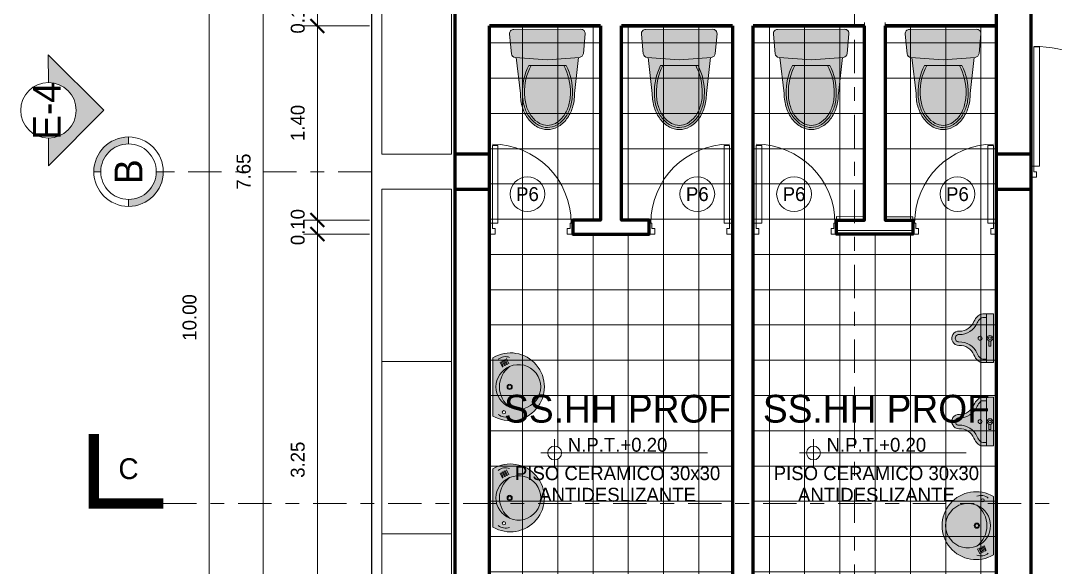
# Model space of a CAD drawing. Header units: millimetres. Extents: x 84 to 2740, y 103 to 1679.
# Drawn here: x 84.28 to 91.73, y 132.21 to 136.15 of the extents above; entities that cross this region are included whole.
import ezdxf
from ezdxf.enums import TextEntityAlignment as Align

# ---------------------------------------------------------------- set-up
doc = ezdxf.new("R2010")
doc.units = ezdxf.units.MM
doc.linetypes.add('ACAD_ISO04W100', pattern=[30, 24, -3, 0, -3])
for name, color, linetype, lineweight in [('A- APARATOS SANITARIOS', 180, 'Continuous', 5), ('A-ANOTACIONES', 212, 'Continuous', 5), ('A-APARTO.SANITARIOS', 170, 'Continuous', 5), ('A-BURBUJA DE VANOS', 32, 'Continuous', 5), ('A-CERAMICA', 142, 'Continuous', 5), ('A-COTAS EXTERIORES', 30, 'Continuous', 5), ('A-EJES', 144, 'ACAD_ISO04W100', 5), ('A-LINEA DE CORTE', 102, 'ACAD_ISO04W100', 5), ('A-MUROS ALTOS', 164, 'Continuous', 60), ('A-PUERTAS', 36, 'Continuous', 5), ('A-TEXTO', 24, 'Continuous', 5), ('A-VEREDA', 86, 'Continuous', 5), ('E-SOBREC.REFORZADO', 174, 'Continuous', 15)]:
    doc.layers.add(name, color=color, linetype=linetype, lineweight=lineweight)
doc.styles.add('ROYER', font='')
doc.styles.get('ROYER').set_extended_font_data('Bahnschrift Light')
doc.dimstyles.new('ROYER_50_PLANTA', dxfattribs={"dimtxt": 0.1, "dimasz": 0.1, "dimexe": 0.1, "dimexo": 0, "dimgap": 0.09, "dimtad": 1, "dimzin": 0, "dimdsep": 46, "dimtxsty": 'ROYER', "dimblk": 'ARCHTICK', "dimcen": 0.09, "dimdle": 0.1, "dimclrd": 256, "dimclre": 256, "dimadec": 0, "dimazin": 0, "dimtfac": 1, "dimtix": 1, "dimtofl": 0, "dimtmove": 0, "dimatfit": 3, "dimfxl": 0.375, "dimfxlon": 1, "dimtolj": 1, "dimtzin": 0, "dimlwd": -1, "dimlwe": -1, "dimarcsym": 0})

# ---------------------------------------------------------------- blocks, each defined once
blk = doc.blocks.new('INODORO')
at = {"true_color": 0xffffff}
h = blk.add_hatch(color=7, dxfattribs=at)
h.dxf.hatch_style = 1
h.paths.add_polyline_path([(0.0005126315732982556, 0.2421484727843177, 0.4410235150301787), (-0.0321401180580564, 0.2720944622384748), (-0.1742243992711947, 0.2594809312818745, 0.3657134648695554), (-0.201476025769922, 0.2319909962503209), (-0.2199995070096037, 0.000465741914979452), (-0.2024564715650485, -0.2311358657212245, 0.3657134648696868), (-0.1753214819376179, -0.2587409379505312), (-0.0332918800800467, -0.2719559418184737, 0.4410235150300127), (-0.0005126315735024395, -0.2421484727843266)])
h.paths.add_polyline_path([(-0.2020010954221394, 0.2254281432314739), (-0.4620640230582331, 0.1959786327206245, 0.07568148098898532), (-0.5642382653978086, 0.180645391428682, 0.08594715031521721), (-0.6454228085947536, 0.1392525000810715, 0.1060218382156516), (-0.7030613386993639, 0.07307779080906111, 0.1264657149699052), (-0.7216143267661863, 0.001527667234341799, 0.1264657149689815), (-0.7033644487883667, -0.0701003685022389, 0.1060218382167371), (-0.6460066195666778, -0.1365185266141527, 0.08594715031468961), (-0.5649980618937778, -0.1782547829372835, 0.07568148098912514), (-0.4628896564529293, -0.1940204933419522), (-0.2029537493391621, -0.22457084837913), (-0.2199995070096037, 0.0004657419149794451)])
h.paths.add_polyline_path([(-0.2602850045874591, -0.1343505688380972, -0.1248386920445755), (-0.462857901324076, -0.1790205269548117, -0.07568148098759447), (-0.5605041538896949, -0.1639437804967962, -0.08594715031501339), (-0.6369621418398903, -0.1245520140624819, -0.1060218382166721), (-0.6902084457094078, -0.06289484402545528, -0.1264657149691096), (-0.7066143603792199, 0.001495912103791901, -0.1264657149698507), (-0.6899359617913372, 0.06581662829733327, -0.1060218382162556), (-0.6364290782462494, 0.1272478004005909, -0.08594715031332348), (-0.5598049905740087, 0.1663154900214976, -0.07568148098890244), (-0.4620957781903741, 0.1809786663335194, -0.124838692044611), (-0.2597138301625961, 0.1354514133643518)], flags=16)
h.paths.add_polyline_path([(-0.2597495718877472, 0.1185683249882692, 0.1297272361905603), (-0.4619088288560079, 0.1659781605977703, 0.0758570292390828), (-0.555371715747592, 0.1519855886153433, 0.08594715031372296), (-0.6274353478976467, 0.1152431007203046, 0.1060218382180196), (-0.6768105848835279, 0.05855546578517364, 0.126465714968937), (-0.6916143939921966, 0.0014641569732134, 0.1264657149685358), (-0.6770524426305662, -0.05568931954838198, 0.1060218382178985), (-0.6279176641127272, -0.1125855015111312, 0.08594715031446247), (-0.5560102458858047, -0.1496327780562961, 0.0758570292378934), (-0.4626074414062391, -0.1640209472203044, 0.1297272361911111), (-0.2602492628623079, -0.1174674804620098)], flags=16)
h.paths.add_polyline_path([(-0.4620957781903746, 0.1809786663335194, 0.07568148098890151), (-0.559804990574008, 0.1663154900214978, 0.08594715031332414), (-0.6364290782462494, 0.1272478004005909, 0.1060218382162569), (-0.6899359617913376, 0.06581662829733254, 0.126465714969849), (-0.7066143603792199, 0.001495912103791901, 0.12646571496911), (-0.6902084457094076, -0.06289484402545549, 0.1060218382166687), (-0.6369621418398922, -0.1245520140624804, 0.08594715031501671), (-0.560504153889694, -0.1639437804967964, 0.0756814809875995), (-0.4628579013240685, -0.1790205269548118, 0.1248386920445709), (-0.2602850045874591, -0.1343505688380972), (-0.2602492628623079, -0.1174674804620098, -0.1297272361911097), (-0.4626074414062369, -0.1640209472203044, -0.07585702923789509), (-0.5560102458858047, -0.1496327780562961, -0.08594715031446262), (-0.6279176641127273, -0.1125855015111312, -0.1060218382178996), (-0.6770524426305666, -0.05568931954838124, -0.126465714968534), (-0.6916143939921966, 0.0014641569732134, -0.1264657149689369), (-0.6768105848835279, 0.05855546578517357, -0.1060218382180202), (-0.6274353478976464, 0.1152431007203049, -0.08594715031372223), (-0.5553717157475924, 0.1519855886153433, -0.0758570292390841), (-0.4619088288560066, 0.1659781605977704, -0.1297272361905594), (-0.2597495718877473, 0.1185683249882694), (-0.2597138301625961, 0.1354514133643518, 0.1248386920446114)], flags=16)
for p, q in [((-0.2020010954220623, 0.2254281432314826), (-0.4620640230582325, 0.1959786327206245)), ((-0.2199995070096037, 0.0004657419149794), (-0.2014760257697929, 0.2319909962503175)), ((-0.032140118057967, 0.2720944622384422), (-0.1742243992710684, 0.2594809312818143)), ((0.0005126315733861, 0.2421484727842937), (-0.0005126315733861, -0.2421484727843222)), ((-0.2597138301625961, 0.1354514133643647), (-0.260285004587459, -0.1343505688380446)), ((-0.2199995070096037, 0.0004657419149794), (-0.2024564715649006, -0.2311358657211997)), ((-0.2029537493391587, -0.2245708483791304), (-0.4628896564529299, -0.1940204933419522)), ((-0.0332918800799718, -0.271955941818419), (-0.1753214819375302, -0.2587409379504777))]:
    blk.add_line(p, q)
for points in [[(-0.4628896564529299, -0.1940204933419522, -0.0756814809894278), (-0.5649980618941726, -0.1782547829371595, -0.08594715031423102), (-0.6460066195666201, -0.1365185266141964, -0.1060218382171382), (-0.7033644487884914, -0.0701003685020112, -0.1264657149685374), (-0.7216143267661863, 0.0015276672343418, -0.1264657149685252), (-0.7030613386997544, 0.0730777908083553, -0.1060218382171112), (-0.6454228085944324, 0.1392525000813123, -0.0859471503142533), (-0.5642382653984015, 0.1806453914284987, -0.0756814809894403), (-0.4620640230582325, 0.1959786327206245, -0.0756814809894364)], [(-0.4628579013224084, -0.1790205269548153, -0.0756814809893859), (-0.5605041538903351, -0.1639437804965951, -0.0859471503142864), (-0.6369621418398453, -0.124552014062516, -0.1060218382171535), (-0.6902084457095583, -0.0628948440251804, -0.1264657149685131), (-0.7066143603792199, 0.0014959121037919, -0.1264657149686313), (-0.6899359617916474, 0.0658166282967727, -0.1060218382170392), (-0.6364290782462803, 0.1272478004005677, -0.0859471503141502), (-0.5598049905732552, 0.1663154900217307, -0.0756814809895174), (-0.4620957781887825, 0.180978666333516, -0.0756814809895174)], [(-0.4628261461918016, -0.164020560567792, -0.0756814809893805), (-0.5560102458864691, -0.1496327780560875, -0.0859471503142934), (-0.6279176641131557, -0.1125855015108073, -0.1060218382171472), (-0.6770524426305684, -0.0556893195483781, -0.1264657149685263), (-0.6916143939921966, 0.0014641569732134, -0.1264657149686292), (-0.6768105848835974, 0.058555465785048, -0.1060218382170226), (-0.6274353478983273, 0.1152431007197947, -0.0859471503141783), (-0.5553717157479952, 0.1519855886152186, -0.0756814809895063), (-0.4621275333193609, 0.1659786999465211, -0.0756814809895063)]]:
    blk.add_lwpolyline(points, format="xyb")
for centre, radius, start, end in [((-0.1715715824138684, 0.229598452088851), 0.03, 95.07313315317013, 175.4257195107413), ((-0.0294873012007386, 0.2422119830454505), 0.03, 359.8787042454364, 95.07313315317013), ((-0.4506560737946828, -0.2407555898000453), 0.4218893808016409, 63.09012474426736, 91.55378911186142), ((-0.4506560737946828, -0.2407555898000453), 0.4068893808016409, 62.01857669525164, 91.55378911186142), ((-0.4496326732864376, 0.2426615131850838), 0.4218893808016409, 268.2036193790131, 296.6672837466044), ((-0.4496326732864376, 0.2426615131850838), 0.4068893808016409, 268.2036193790131, 297.7388317956264), ((-0.1725421662050977, -0.2288699586552525), 0.03, 184.3316889801334, 264.6842753377005), ((-0.0305125643475393, -0.2420849625231938), 0.03, 264.6842753377005, 359.8787042454364)]:
    blk.add_arc(centre, radius, start, end)
blk = doc.blocks.new('*U10')
at = {"layer": 'A-PUERTAS'}
for points in [[(0, 0), (-2.452403713007834e-17, 0.559533083187489), (0.04002621869585707, 0.559533083187489), (0.0400262186958571, 0)], [(0.01999999999998181, -0.04002621869631184), (0.01999999999998181, -0.07999999999992724), (-0.01999999999998181, -0.07999999999992724), (-0.01999999999998181, 0), (0, 0), (-4.100346541235922e-05, -0.04002621869631184)], [(0.5394920797220948, -0.04002621869631184), (0.5394920797220948, -0.07999999999992724), (0.5794920797220584, -0.07999999999992724), (0.5794920797220584, 0), (0.5594920797220766, 0), (0.559533083187489, -0.04002621869631184)]]:
    blk.add_lwpolyline(points, close=True, dxfattribs=at)
blk.add_arc((0, 0), 0.5676657107481498, 0, 90, dxfattribs=at)
blk = doc.blocks.new('*U9')
at = {"layer": 'A-PUERTAS'}
for points in [[(0, 0), (-6.123233995731197e-18, 0.8600410034655397), (0.04002621869585709, 0.8600410034655397), (0.0400262186958571, 0)], [(0.01999999999998181, -0.04002621869631184), (0.01999999999998181, -0.07999999999992724), (-0.01999999999998181, -0.07999999999992724), (-0.01999999999998181, 0), (0, 0), (-4.100346541235922e-05, -0.04002621869631184)], [(0.8400000000001455, -0.04002621869631184), (0.8400000000001455, -0.07999999999992724), (0.8800000000001091, -0.07999999999992724), (0.8800000000001091, 0), (0.8600000000001273, 0), (0.8600410034655397, -0.04002621869631184)]]:
    blk.add_lwpolyline(points, close=True, dxfattribs=at)
blk.add_arc((0, 0), 0.8620408163266542, 0, 90, dxfattribs=at)
blk = doc.blocks.new('LAVADERO DE BAÑO')
for p, q in [((0.1507468736328974, 0.0817893551603106), (0.1871242036242506, 0.0657206235966328)), ((0.154944225176564, 0.0894743276821544), (0.1913215551679173, 0.0734055961184765)), ((0.1591415767202307, 0.0971595400894785), (0.1955189067115839, 0.0810908085258007)), ((0.1619400943621372, 0.1048445126113222), (0.1983174243534904, 0.0887757810476444)), ((0.1668368628567123, 0.1139268182876947), (0.2032141928480655, 0.0978580867240169)), ((-0.2099999999999227, 0), (0.2099999999999227, 0)), ((0.1423521705455073, 0.0678165033856999), (0.1787295005368605, 0.0517477718220221)), ((0.1465495220891739, 0.0741043826384953), (0.1829268520805272, 0.0580356510748175))]:
    blk.add_line(p, q)
for centre, radius in [((-0.1825355015267291, 0.0781987486954847), 0.0117872548010212), ((-5.68e-14, 0.1200000000000045), 0.0185452624026361), ((-5.68e-14, 0.1200000000000045), 0.012332994359241)]:
    blk.add_circle(centre, radius)
for centre, radius, start, end in [((0, 0.1254637394482074), 0.2446245080041965, 329.1439468446333, 210.856053155355), ((-5.68e-14, 0.1842845216755506), 0.16, 336.3106067097157, 203.6893932902843), ((-0.1347035212734227, 0.0899565734678163), 0.0827735950864768, 159.1228193263873, 219.8262731361629), ((-1.137e-13, 0.1792715679204377), 0.1580525831382888, 202.0250359812258, 337.9749640187728), ((-5.68e-14, 0.2299504259814284), 0.1831845966407632, 216.8854082266209, 323.1145917733791), ((0.134703521273309, 0.0899565734678163), 0.0827735950864768, 320.1737268638371, 20.87718067361263)]:
    blk.add_arc(centre, radius, start, end)
blk = doc.blocks.new('LAVADERO DEL BAÑO1')
h = blk.add_hatch(color=256)
h.dxf.hatch_style = 1
edge = h.paths.add_edge_path(flags=16)
edge.add_arc((0.1200000000000045, -5.682664535259101e-14), 0.0185452624026361, 0, 360)
edge = h.paths.add_edge_path(flags=16)
edge.add_arc((0.1200000000000045, -5.682664535259101e-14), 0.012332994359241, 0, 360)
edge = h.paths.add_edge_path(flags=16)
edge.add_line((0.06781650338569993, 0.1423521705455073), (0.05174777182202214, 0.1787295005368605))
edge = h.paths.add_edge_path(flags=16)
edge.add_line((0.07410438263849532, 0.1465495220891739), (0.05803565107481754, 0.1829268520805272))
edge = h.paths.add_edge_path(flags=16)
edge.add_line((0.08178935516031063, 0.1507468736328974), (0.06572062359663285, 0.1871242036242506))
edge = h.paths.add_edge_path(flags=16)
edge.add_line((0.08947432768215442, 0.1549442251765639), (0.07340559611847654, 0.1913215551679173))
edge = h.paths.add_edge_path(flags=16)
edge.add_line((0.09715954008947854, 0.1591415767202307), (0.08109080852580074, 0.1955189067115839))
edge = h.paths.add_edge_path(flags=16)
edge.add_line((0.1048445126113222, 0.1619400943621372), (0.08877578104764444, 0.1983174243534904))
edge = h.paths.add_edge_path(flags=16)
edge.add_line((0.1139268182876947, 0.1668368628567123), (0.09785808672401694, 0.2032141928480655))
edge = h.paths.add_edge_path(flags=17)
edge.add_line((-4.662936703423941e-17, -0.2099999999999227), (4.662936703423941e-17, 0.2099999999999227))
edge = h.paths.add_edge_path()
edge.add_arc((0.1254637394482074, -2.785854645819428e-17), 0.2446245080041965, 239.143946844645, 480.8560531553666)
edge = h.paths.add_edge_path(flags=16)
edge.add_arc((0.08995657346781633, 0.134703521273309), 0.0827735950864768, 69.12281932638737, 129.8262731361629)
edge = h.paths.add_edge_path(flags=16)
edge.add_arc((0.07819874869548465, -0.1825355015267291), 0.0117872548010212, 0, 360)
edge = h.paths.add_edge_path(flags=16)
edge.add_arc((0.08995657346781627, -0.1347035212734227), 0.0827735950864768, 230.1737268638371, 290.8771806736127)
edge = h.paths.add_edge_path(flags=16)
edge.add_arc((0.1792715679204377, -1.137398062844732e-13), 0.1580525831382888, 112.0250359812273, 247.9749640187742)
edge = h.paths.add_edge_path(flags=16)
edge.add_arc((0.2299504259814284, -5.685105925148938e-14), 0.1831845966407632, 126.8854082266209, 233.1145917733791)
edge = h.paths.add_edge_path(flags=16)
edge.add_arc((0.1842845216755506, -5.684091938380925e-14), 0.16, 246.3106067097157, 473.6893932902843)
at = {"true_color": 0xffffff}
h = blk.add_hatch(color=7, dxfattribs=at)
h.dxf.hatch_style = 1
h.paths.add_polyline_path([(5.551115123125783e-17, 0.2099999999999227), (-4.163336342344337e-17, -0.2099999999999226, 1.762324987869239)])
h.paths.add_polyline_path([(0.1199999999976343, 0.1465179179234569, -1.530765143633961), (0.12000000000096, -0.1465179179250298, -0.674190683409948)], flags=16)
h.paths.add_polyline_path([(0.1385452624026406, -5.681566328519239e-14, -1), (0.1014547375973684, -5.681566328519239e-14, -1)], flags=0)
h.paths.add_polyline_path([(0.1323329943592455, -5.681566328519239e-14, -1), (0.1076670056407635, -5.681566328519239e-14, -1)], flags=0)
h.paths.add_polyline_path([(0.08998600349650586, -0.1825355015267291, -1), (0.06641149389446346, -0.1825355015267291, -1)], flags=16)
h.paths.add_polyline_path([(0.1199999999998067, 0.1465179179243358, 0.6741906834132942), (0.1200000000001359, -0.1465179179246964, -0.4998308172590556)], flags=16)
h.paths.add_polyline_path([(0.1200000000000454, 0.1465179179245148, 0.4998308172593712), (0.1200000000000453, -0.1465179179246284, 1.530765143625425)], flags=16)
at = {"ltscale": 0.05, "xscale": -1, "rotation": 270}
blk.add_blockref('LAVADERO DE BAÑO', (0, 0), dxfattribs=at)
blk = doc.blocks.new('NIVEL EN PLANTA')
at = {"layer": 'A-TEXTO'}
h = blk.add_hatch(dxfattribs=at)
h.set_pattern_fill('ANGLE', color=256)
h.set_pattern_definition([(0, (-2586.020059049893, -1659.258634273555), (0, 6.985), [5.08, -1.905]), (90, (-2586.020059049893, -1659.258634273555), (-6.985, 4.277078946022131e-16), [5.08, -1.905])])
h.paths.add_polyline_path([(0, 0), (0, 0.05, 0.4142135623730951), (-0.05, 0)])
h.paths.add_polyline_path([(0.05, 0), (0, 8.673617379884035e-19), (0, -0.05, 0.4142135623730951)])
for p, q in [((0, 0.1000000000001364), (0, -0.1000000000001364)), ((1.099999999999454, 0), (-0.1000000000003638, 0))]:
    blk.add_line(p, q, dxfattribs=at)
blk.add_circle((0, 0), 0.05, dxfattribs=at)
blk = doc.blocks.new('NOMBRE DE AMBIENTES')
at = {"layer": 'A-TEXTO'}
blk.add_blockref('NIVEL EN PLANTA', (0, 0), dxfattribs=at)
at = {"layer": 'A-TEXTO', "style": 'ROYER'}
for tag, height, p in [('AMBIENTE', 0.2, (0.4535133343692905, 0.3187223768613876)), ('N.P.T', 0.1, (0.4535133343692905, 0.05891431129816738)), ('PISO1', 0.1, (0.4535133343692905, -0.1457131134916381)), ('PISO2', 0.1, (0.4535133343692905, -0.3008251558931079))]:
    blk.add_attdef(tag, text='', height=height, dxfattribs=at).set_placement(p, align=Align.MIDDLE)
blk = doc.blocks.new('_ArchTick')
at = {"color": 0, "linetype": 'ByBlock', "const_width": 0.15}
blk.add_lwpolyline([(-0.5, -0.5), (0.5, 0.5)], dxfattribs=at)
blk = doc.blocks.new('*D65')
at = {"layer": 'A-COTAS EXTERIORES', "transparency": 16777216}
for p, q in [((87.52881768802763, 140.6636249424794), (87.52881768802763, 140.76362494248)), ((91.4288172846027, 140.2886249424801), (91.4288172846027, 140.76362494248)), ((87.42881768802764, 140.6636249424801), (91.5288172846027, 140.6636249424801))]:
    blk.add_line(p, q, dxfattribs=at)
at = {"layer": 'Defpoints', "color": 0, "transparency": 16777216}
for p in [(87.52881768802763, 140.6636249424794), (91.4288172846027, 140.6636249424801), (91.4288172846027, 131.1136249424792)]:
    blk.add_point(p, dxfattribs=at)
at = {"layer": 'A-COTAS EXTERIORES', "transparency": 16777216, "xscale": 0.1, "yscale": 0.1, "zscale": 0.1, "rotation": 180}
blk.add_blockref('_ArchTick', (87.52881768802763, 140.6636249424801), dxfattribs=at)
at = {"layer": 'A-COTAS EXTERIORES', "transparency": 16777216, "xscale": 0.1, "yscale": 0.1, "zscale": 0.1}
blk.add_blockref('_ArchTick', (91.4288172846027, 140.6636249424801), dxfattribs=at)
at = {"layer": 'A-COTAS EXTERIORES', "color": 0, "transparency": 16777216, "insert": (89.47881748631517, 140.8046822412522), "char_height": 0.1, "attachment_point": 5, "style": 'ROYER'}
blk.add_mtext('\\A1;3.90', dxfattribs=at)
blk = doc.blocks.new('*D66')
at = {"layer": 'A-COTAS EXTERIORES', "transparency": 16777216}
for p, q in [((91.4288172846027, 140.2886249424796), (91.4288172846027, 140.7636249424796)), ((95.32881728460279, 140.2886249424796), (95.32881728460279, 140.7636249424796)), ((91.3288172846027, 140.6636249424796), (95.42881728460279, 140.6636249424796))]:
    blk.add_line(p, q, dxfattribs=at)
at = {"layer": 'Defpoints', "color": 0, "transparency": 16777216}
for p in [(95.32881728460279, 140.6636249424796), (95.32881728460279, 139.9136249424794), (91.4288172846027, 131.1136249424792)]:
    blk.add_point(p, dxfattribs=at)
at = {"layer": 'A-COTAS EXTERIORES', "transparency": 16777216, "xscale": 0.1, "yscale": 0.1, "zscale": 0.1, "rotation": 180}
blk.add_blockref('_ArchTick', (91.4288172846027, 140.6636249424796), dxfattribs=at)
at = {"layer": 'A-COTAS EXTERIORES', "transparency": 16777216, "xscale": 0.1, "yscale": 0.1, "zscale": 0.1}
blk.add_blockref('_ArchTick', (95.32881728460279, 140.6636249424796), dxfattribs=at)
at = {"layer": 'A-COTAS EXTERIORES', "color": 0, "transparency": 16777216, "insert": (93.37881728460275, 140.8046822412518), "char_height": 0.1, "attachment_point": 5, "style": 'ROYER'}
blk.add_mtext('\\A1;3.90', dxfattribs=at)
blk = doc.blocks.new('*D80')
at = {"layer": 'A-COTAS EXTERIORES', "transparency": 16777216}
for p, q in [((89.40381728460306, 129.0136249424804), (89.40381728460306, 128.5386249424804)), ((90.97881728460288, 129.0136249424804), (90.97881728460288, 128.5386249424804)), ((91.07881728460288, 128.6386249424804), (89.30381728460307, 128.6386249424804))]:
    blk.add_line(p, q, dxfattribs=at)
at = {"layer": 'Defpoints', "color": 0, "transparency": 16777216}
for p in [(89.40381728460306, 136.1136249424794), (90.97881728460288, 131.1136249424794), (89.40381728460306, 128.6386249424804)]:
    blk.add_point(p, dxfattribs=at)
at = {"layer": 'A-COTAS EXTERIORES', "transparency": 16777216, "xscale": 0.1, "yscale": 0.1, "zscale": 0.1, "rotation": 180}
blk.add_blockref('_ArchTick', (89.40381728460306, 128.6386249424804), dxfattribs=at)
at = {"layer": 'A-COTAS EXTERIORES', "transparency": 16777216, "xscale": 0.1, "yscale": 0.1, "zscale": 0.1}
blk.add_blockref('_ArchTick', (90.97881728460288, 128.6386249424804), dxfattribs=at)
at = {"layer": 'A-COTAS EXTERIORES', "color": 0, "transparency": 16777216, "insert": (90.19131728460297, 128.7796822412526), "char_height": 0.1, "attachment_point": 5, "style": 'ROYER'}
blk.add_mtext('\\A1;1.58', dxfattribs=at)
blk = doc.blocks.new('*D100')
at = {"layer": 'A-COTAS EXTERIORES', "transparency": 16777216}
for p, q in [((86.41402421955902, 136.2636249424796), (86.41402421955902, 136.3636249424796)), ((86.78902421955902, 136.2636249424796), (86.31402421955903, 136.2636249424796)), ((86.78902421955902, 136.1136249424795), (86.31402421955903, 136.1136249424795)), ((86.41402421955902, 136.1136249424795), (86.41402421955902, 136.0136249424795))]:
    blk.add_line(p, q, dxfattribs=at)
at = {"layer": 'Defpoints', "color": 0, "transparency": 16777216}
for p in [(87.6538172846031, 136.2636249424796), (86.41402421955902, 136.1136249424795), (87.6538172846031, 136.1136249424795)]:
    blk.add_point(p, dxfattribs=at)
at = {"layer": 'A-COTAS EXTERIORES', "transparency": 16777216, "xscale": 0.1, "yscale": 0.1, "zscale": 0.1}
for p, rotation in [((86.41402421955902, 136.2636249424796), 270), ((86.41402421955902, 136.1136249424795), 90)]:
    blk.add_blockref('_ArchTick', p, dxfattribs=dict(at, rotation=rotation))
at = {"layer": 'A-COTAS EXTERIORES', "color": 0, "transparency": 16777216, "insert": (86.27296692078689, 136.1886249424795), "char_height": 0.1, "attachment_point": 5, "rotation": 90, "style": 'ROYER'}
blk.add_mtext('\\A1;0.15', dxfattribs=at)
blk = doc.blocks.new('*D101')
at = {"layer": 'A-COTAS EXTERIORES', "transparency": 16777216}
for p, q in [((86.41402421956266, 136.2136249424795), (86.41402421956266, 134.61543388317)), ((86.78902421956266, 136.1136249424795), (86.31402421956267, 136.1136249424795)), ((86.78902421956266, 134.71543388317), (86.31402421956267, 134.71543388317))]:
    blk.add_line(p, q, dxfattribs=at)
at = {"layer": 'Defpoints', "color": 0, "transparency": 16777216}
for p in [(87.6538172846031, 136.1136249424795), (86.41402421956266, 134.71543388317), (88.25381728460255, 134.71543388317)]:
    blk.add_point(p, dxfattribs=at)
at = {"layer": 'A-COTAS EXTERIORES', "transparency": 16777216, "xscale": 0.1, "yscale": 0.1, "zscale": 0.1}
for p, rotation in [((86.41402421956266, 136.1136249424795), 90), ((86.41402421956266, 134.71543388317), 270)]:
    blk.add_blockref('_ArchTick', p, dxfattribs=dict(at, rotation=rotation))
at = {"layer": 'A-COTAS EXTERIORES', "color": 0, "transparency": 16777216, "insert": (86.27296692079052, 135.4145294128247), "char_height": 0.1, "attachment_point": 5, "rotation": 90, "style": 'ROYER'}
blk.add_mtext('\\A1;1.40', dxfattribs=at)
blk = doc.blocks.new('*U25')
at = {"layer": 'A-ANOTACIONES'}
h = blk.add_hatch(color=256, dxfattribs=at)
h.dxf.hatch_style = 1
h.paths.add_polyline_path([(-0.1999991166048163, -0.0005944386522499373), (-0.3999982332096326, -0.001188877304499888), (0.001188877304499875, -0.3999982332096326), (0.3999982332096326, 0.001188877304499888), (0.1999991166048163, 0.0005944386522499373, -1)])
blk.add_lwpolyline([(-0.1999991166050437, -0.0005944386522506105), (-0.3999982332096326, -0.001188877304499869), (0.001188877304499869, -0.3999982332096326), (0.3999982332096326, 0.001188877304499869), (0.1999991166050437, 0.0005944386522506105)], dxfattribs=at)
blk.add_circle((0, 0), 0.2000000000000455, dxfattribs=at)
at = {"layer": 'A-ANOTACIONES', "style": 'ROYER'}
blk.add_attdef('ELEVACION', text='', height=0.2, dxfattribs=at).set_placement((-0.004586798656873725, 0.01202699557734377), align=Align.MIDDLE)
blk = doc.blocks.new('*U26')
at = {"layer": 'A-EJES'}
h = blk.add_hatch(color=256, dxfattribs=at)
h.dxf.hatch_style = 1
h.paths.add_polyline_path([(0.2000000000000455, 1.75), (0.25, 1.75, 0.4142135623730951), (0, 2), (0, 1.950000000000045, -0.414213562373095)], flags=17)
h.paths.add_polyline_path([(0, 1.5), (0, 1.549999999999955, -0.414213562373095), (-0.2000000000000455, 1.75), (-0.25, 1.75, 0.4142135623730951)])
for p, q in [((0, 1.950000000000045), (0, 2)), ((-0.25, 1.75), (-0.1999999999998181, 1.75)), ((0.1999999999998181, 1.75), (0.25, 1.75)), ((0, 1.5), (0, 1.549999999999955))]:
    blk.add_line(p, q, dxfattribs=at)
at = {"layer": 'A-EJES', "ltscale": 0.01}
blk.add_line((0, 0), (0, 1.5), dxfattribs=at)
at = {"layer": 'A-EJES'}
for radius in [0.25, 0.2000000000000455]:
    blk.add_circle((0, 1.75), radius, dxfattribs=at)
at = {"layer": 'A-EJES', "style": 'ROYER'}
for tag, p in [('EJE1', (0, 1.75)), ('EJE2', (-1.902029559925725e-16, -26.5999999999999))]:
    blk.add_attdef(tag, text='', height=0.2, dxfattribs=at).set_placement(p, align=Align.MIDDLE)
blk = doc.blocks.new('*D104')
at = {"layer": 'A-COTAS EXTERIORES', "transparency": 16777216}
for p, q in [((86.4140242195663, 134.7136249424795), (86.4140242195663, 131.2636249424795)), ((86.7890242195663, 134.6136249424795), (86.3140242195663, 134.6136249424795)), ((86.7890242195663, 131.3636249424795), (86.3140242195663, 131.3636249424795))]:
    blk.add_line(p, q, dxfattribs=at)
at = {"layer": 'Defpoints', "color": 0, "transparency": 16777216}
for p in [(88.253817284603, 134.6136249424795), (86.4140242195663, 131.3636249424795), (87.6538172846031, 131.3636249424795)]:
    blk.add_point(p, dxfattribs=at)
at = {"layer": 'A-COTAS EXTERIORES', "transparency": 16777216, "xscale": 0.1, "yscale": 0.1, "zscale": 0.1}
for p, rotation in [((86.4140242195663, 134.6136249424795), 90), ((86.4140242195663, 131.3636249424795), 270)]:
    blk.add_blockref('_ArchTick', p, dxfattribs=dict(at, rotation=rotation))
at = {"layer": 'A-COTAS EXTERIORES', "color": 0, "transparency": 16777216, "insert": (86.27296692079416, 132.9886249424794), "char_height": 0.1, "attachment_point": 5, "rotation": 90, "style": 'ROYER'}
blk.add_mtext('\\A1;3.25', dxfattribs=at)
blk = doc.blocks.new('*D105')
at = {"layer": 'A-COTAS EXTERIORES', "transparency": 16777216}
for p, q in [((86.02423115450168, 138.9886220730868), (86.02423115450168, 131.1386292261472)), ((86.39923115450168, 138.8886220730868), (85.92423115450168, 138.8886220730868)), ((86.39923115450168, 131.2386292261472), (85.92423115450168, 131.2386292261472))]:
    blk.add_line(p, q, dxfattribs=at)
at = {"layer": 'Defpoints', "color": 0, "transparency": 16777216}
for p in [(87.69131281754838, 138.8886220730868), (86.02423115450168, 131.2386292261472), (87.69132398439709, 131.2386292261472)]:
    blk.add_point(p, dxfattribs=at)
at = {"layer": 'A-COTAS EXTERIORES', "transparency": 16777216, "xscale": 0.1, "yscale": 0.1, "zscale": 0.1}
for p, rotation in [((86.02423115450168, 138.8886220730868), 90), ((86.02423115450168, 131.2386292261472), 270)]:
    blk.add_blockref('_ArchTick', p, dxfattribs=dict(at, rotation=rotation))
at = {"layer": 'A-COTAS EXTERIORES', "color": 0, "transparency": 16777216, "insert": (85.88317385572954, 135.0636256496169), "char_height": 0.1, "attachment_point": 5, "rotation": 90, "style": 'ROYER'}
blk.add_mtext('\\A1;7.65', dxfattribs=at)
blk = doc.blocks.new('*D106')
at = {"layer": 'A-COTAS EXTERIORES', "transparency": 16777216}
for p, q in [((86.41402421956448, 134.71543388317), (86.41402421956448, 134.81543388317)), ((86.78902421956448, 134.71543388317), (86.31402421956449, 134.71543388317)), ((86.78902421956448, 134.6136249424795), (86.31402421956449, 134.6136249424795)), ((86.41402421956448, 134.6136249424795), (86.41402421956448, 134.5136249424795))]:
    blk.add_line(p, q, dxfattribs=at)
at = {"layer": 'Defpoints', "color": 0, "transparency": 16777216}
for p in [(88.25381728460255, 134.71543388317), (86.41402421956448, 134.6136249424795), (88.253817284603, 134.6136249424795)]:
    blk.add_point(p, dxfattribs=at)
at = {"layer": 'A-COTAS EXTERIORES', "transparency": 16777216, "xscale": 0.1, "yscale": 0.1, "zscale": 0.1}
for p, rotation in [((86.41402421956448, 134.71543388317), 270), ((86.41402421956448, 134.6136249424795), 90)]:
    blk.add_blockref('_ArchTick', p, dxfattribs=dict(at, rotation=rotation))
at = {"layer": 'A-COTAS EXTERIORES', "color": 0, "transparency": 16777216, "insert": (86.27296692079234, 134.6645294128247), "char_height": 0.1, "attachment_point": 5, "rotation": 90, "style": 'ROYER'}
blk.add_mtext('\\A1;0.10', dxfattribs=at)
blk = doc.blocks.new('*D43')
at = {"layer": 'A-COTAS EXTERIORES', "transparency": 16777216}
for p, q in [((85.63443808945115, 139.1136249424796), (85.63443808945115, 128.9136249424793)), ((86.00943808945115, 139.0136249424796), (85.53443808945116, 139.0136249424796)), ((86.00943808945115, 129.0136249424793), (85.53443808945116, 129.0136249424793))]:
    blk.add_line(p, q, dxfattribs=at)
at = {"layer": 'Defpoints', "color": 0, "transparency": 16777216}
for p in [(86.9038172846031, 139.0136249424796), (85.63443808945115, 129.0136249424793), (86.91687459792368, 129.0136249424793)]:
    blk.add_point(p, dxfattribs=at)
at = {"layer": 'A-COTAS EXTERIORES', "transparency": 16777216, "xscale": 0.1, "yscale": 0.1, "zscale": 0.1}
for p, rotation in [((85.63443808945115, 139.0136249424796), 90), ((85.63443808945115, 129.0136249424793), 270)]:
    blk.add_blockref('_ArchTick', p, dxfattribs=dict(at, rotation=rotation))
at = {"layer": 'A-COTAS EXTERIORES', "color": 0, "transparency": 16777216, "insert": (85.49338079067901, 134.0136249424794), "char_height": 0.1, "attachment_point": 5, "rotation": 90, "style": 'ROYER'}
blk.add_mtext('\\A1;10.00', dxfattribs=at)
blk = doc.blocks.new('*U29')
at = {"layer": 'A-LINEA DE CORTE', "const_width": 0.075}
blk.add_lwpolyline([(-28.30146127275162, -1.131153621679658e-12), (-28.80146127275162, -1.15113763612291e-12), (-28.80146127275165, 0.4999999999988489)], dxfattribs=at)
at = {"layer": 'A-LINEA DE CORTE', "ltscale": 0.01}
blk.add_lwpolyline([(-28.30146127275162, -1.131153621679658e-12), (-0.5, -1.998401444325282e-14)], dxfattribs=at)
at = {"layer": 'A-LINEA DE CORTE', "style": 'ROYER'}
for tag, p in [('CORTE1', (-28.55146127275162, 0.2499999999987435)), ('CORTE2', (-0.25, 0.25))]:
    blk.add_attdef(tag, text='', height=0.15, dxfattribs=at).set_placement(p, align=Align.MIDDLE)
blk = doc.blocks.new('*U30')
at = {"layer": 'A-LINEA DE CORTE', "ltscale": 0.01}
blk.add_lwpolyline([(0, 14.18541944469211), (0, 0.5)], dxfattribs=at)
at = {"layer": 'A-LINEA DE CORTE', "style": 'ROYER'}
for tag, p in [('CORTE1', (0.25, 14.43541944469211)), ('CORTE2', (0.25, 0.25))]:
    blk.add_attdef(tag, text='', height=0.15, dxfattribs=at).set_placement(p, align=Align.MIDDLE)
blk = doc.blocks.new('BURBUJA DE VANO')
at = {"layer": 'A-BURBUJA DE VANOS'}
blk.add_circle((0, 0), 0.125, dxfattribs=at)
at = {"layer": 'A-BURBUJA DE VANOS', "style": 'ROYER'}
blk.add_attdef('VANO', text='', height=0.1, dxfattribs=at).set_placement((0, 0), align=Align.MIDDLE)
blk = doc.blocks.new('*D49')
at = {"layer": 'A-COTAS EXTERIORES', "transparency": 16777216}
for p, q in [((86.02423115450532, 138.9886220730868), (86.02423115450532, 131.1386292261472)), ((86.39923115450532, 138.8886220730868), (85.92423115450532, 138.8886220730868)), ((86.39923115450532, 131.2386292261472), (85.92423115450532, 131.2386292261472))]:
    blk.add_line(p, q, dxfattribs=at)
at = {"layer": 'Defpoints', "color": 0, "transparency": 16777216}
for p in [(87.69131281754838, 138.8886220730868), (86.02423115450532, 131.2386292261472), (87.69132398439709, 131.2386292261472)]:
    blk.add_point(p, dxfattribs=at)
at = {"layer": 'A-COTAS EXTERIORES', "transparency": 16777216, "xscale": 0.1, "yscale": 0.1, "zscale": 0.1}
for p, rotation in [((86.02423115450532, 138.8886220730868), 90), ((86.02423115450532, 131.2386292261472), 270)]:
    blk.add_blockref('_ArchTick', p, dxfattribs=dict(at, rotation=rotation))
at = {"layer": 'A-COTAS EXTERIORES', "color": 0, "transparency": 16777216, "insert": (85.88317385573318, 135.0636256496169), "char_height": 0.1, "attachment_point": 5, "rotation": 90, "style": 'ROYER'}
blk.add_mtext('\\A1;7.65', dxfattribs=at)
blk = doc.blocks.new('*D115')
at = {"layer": 'A-COTAS EXTERIORES', "transparency": 16777216}
for p, q in [((87.69131281754835, 137.5965404100366), (87.69131281754835, 137.1215404100366)), ((87.69132398439706, 136.8465404100366), (87.69132398439706, 137.3215404100366)), ((87.69131281754835, 137.2215404100366), (87.59131281754836, 137.2215404100366)), ((87.69132398439706, 137.2215404100366), (87.79132398439705, 137.2215404100366))]:
    blk.add_line(p, q, dxfattribs=at)
at = {"layer": 'Defpoints', "color": 0, "transparency": 16777216}
for p in [(87.69131281754835, 138.8886220730867), (87.69132398439706, 137.2215404100366), (87.69132398439706, 131.2386292261472)]:
    blk.add_point(p, dxfattribs=at)
at = {"layer": 'A-COTAS EXTERIORES', "transparency": 16777216, "xscale": 0.1, "yscale": 0.1, "zscale": 0.1}
blk.add_blockref('_ArchTick', (87.69131281754835, 137.2215404100366), dxfattribs=at)
at = {"layer": 'A-COTAS EXTERIORES', "transparency": 16777216, "xscale": 0.1, "yscale": 0.1, "zscale": 0.1, "rotation": 180}
blk.add_blockref('_ArchTick', (87.69132398439706, 137.2215404100366), dxfattribs=at)
at = {"layer": 'A-COTAS EXTERIORES', "color": 0, "transparency": 16777216, "insert": (87.6913184009727, 137.3625977088088), "char_height": 0.1, "attachment_point": 5, "style": 'ROYER'}
blk.add_mtext('\\A1;0.00', dxfattribs=at)
blk = doc.blocks.new('LAVATORIO')
at = {"true_color": 0xffffff}
h = blk.add_hatch(color=7, dxfattribs=at)
h.dxf.hatch_style = 1
edge = h.paths.add_edge_path()
edge.add_arc((6.167844363731076e-18, 0.1254637394482074), 0.2446245080041965, 329.1439468446333, 570.856053155355)
edge.add_line((-0.2099999999999475, 4.155009669659648e-14), (0.2099999999999218, -1.443289932012704e-15))
for p, q in [((0.1507468736328974, 0.0817893551603106), (0.1871242036242506, 0.0657206235966328)), ((0.154944225176564, 0.0894743276821544), (0.1913215551679173, 0.0734055961184765)), ((0.1591415767202307, 0.0971595400894785), (0.1955189067115839, 0.0810908085258007)), ((0.1619400943621372, 0.1048445126113222), (0.1983174243534904, 0.0887757810476444)), ((0.1668368628567123, 0.1139268182876947), (0.2032141928480655, 0.0978580867240169)), ((0.1423521705455073, 0.0678165033856999), (0.1787295005368605, 0.0517477718220221)), ((0.1465495220891739, 0.0741043826384953), (0.1829268520805272, 0.0580356510748175))]:
    blk.add_line(p, q)
blk.add_lwpolyline([(0.2099999999999218, -1.443289932012704e-15, 1.762324987869043), (-0.2099999999999475, 4.155009669659648e-14)], format="xyb", close=True)
for centre, radius in [((-0.1825355015267291, 0.0781987486954847), 0.0117872548010212), ((-5.68e-14, 0.1200000000000045), 0.0185452624026361), ((-5.68e-14, 0.1200000000000045), 0.012332994359241)]:
    blk.add_circle(centre, radius)
for centre, radius, start, end in [((-5.68e-14, 0.1842845216755506), 0.16, 336.3106067097157, 203.6893932902843), ((-0.1347035212734227, 0.0899565734678163), 0.0827735950864768, 159.1228193263873, 219.8262731361629), ((-1.137e-13, 0.1792715679204377), 0.1580525831382888, 202.0250359812258, 337.9749640187728), ((-5.68e-14, 0.2299504259814284), 0.1831845966407632, 216.8854082266209, 323.1145917733791), ((0.134703521273309, 0.0899565734678163), 0.0827735950864768, 320.1737268638371, 20.87718067361263)]:
    blk.add_arc(centre, radius, start, end)
blk = doc.blocks.new('M-67')
at = {"true_color": 0xffffff}
h = blk.add_hatch(color=7, dxfattribs=at)
h.dxf.hatch_style = 1
edge = h.paths.add_edge_path()
edge.add_line((0, -0.1749999999999829), (0.0769510205837349, -0.1749999999999829))
edge.add_arc((0.07695102058370354, -0.1249999999999726), 0.05000000000001024, 270.0000000000359, 312.5526972121985)
edge.add_arc((0.02191617585257075, -0.06505079604044033), 0.1313802260377984, 312.5526972028684, 335.3258077337942)
edge.add_arc((0.2423222143979657, -0.1600173739321603), 0.1086967814512828, 86.73998421289662, 158.339370216473, ccw=False)
edge.add_arc((0.248503508401071, 1.296010553649557e-14), 0.05149649159922256, 269.9999999993685, 454.4243452807637)
edge.add_arc((0.2423222143980863, 0.1600173739323863), 0.1086967814514679, 201.6606297836002, 271.16432949458795, ccw=False)
edge.add_arc((0.02191617585258018, 0.06505079604047545), 0.1313802260377871, 24.67419226620488, 47.44730279713259)
edge.add_arc((0.07695102058370339, 0.1250000000000011), 0.05000000000001029, 47.44730278780131, 89.99999999996389)
edge.add_line((0.0769510205837349, 0.1750000000000114), (0, 0.1750000000000114))
edge.add_line((0, 0.1750000000000114), (0, -0.1749999999999829))
for p, q in [((0, 0.1679999999999779), (0, -0.1679999999999779)), ((0.049999999999983, 0.1750000000000114), (0.0499999999999972, -0.1749999999999829))]:
    blk.add_line(p, q)
blk.add_lwpolyline([(0, -0.1749999999999829), (0.0769510205837349, -0.1749999999999829, 0.1878346014156252), (0.1107644218400168, -0.1618327828907695, 0.09969477451945698), (0.1413009018286289, -0.119896497762312, -0.3229882407946806), (0.2485035084005034, -0.0514964915992096, 1.039374710480872), (0.2445309313275032, 0.0513430353448712, -0.3129196096980141), (0.1413009018286289, 0.1198964977623405, 0.0996947745194656), (0.1107644218400168, 0.1618327828907979, 0.1878346014156251), (0.0769510205837349, 0.1750000000000114), (0, 0.1750000000000114)], format="xyb", close=True)
blk.add_lwpolyline([(0.049999999999983, -0.1499999999999773), (0.0769510205837065, -0.1499999999999773, 0.1878346013477682), (0.09385772120703001, -0.1434163914498185, 0.0982967325712858), (0.1183360793603754, -0.1099947021835135, -0.3197076972010842), (0.2490623476227398, -0.0264905976865748, 1.039374710468548), (0.2459027789380315, 0.0263685470461894, -0.313202938814987), (0.1183360793603327, 0.1099947021836556, 0.09829673257103098), (0.0938577212070158, 0.143416391449847, 0.1878346013476399), (0.0769510205837065, 0.1500000000000057), (0.0499999999999687, 0.1499999999999773)], format="xyb")
blk.add_lwpolyline([(0.0176972125048707, -0.0185824536645214), (0.0176972125048707, -0.0576936945084867), (0.0323070589548138, -0.0576936945084867), (0.0323070589548138, -0.0188266603763907)])
for centre, radius in [((0.0253147864057439, 0), 0.0200832023424755), ((0.0253147864057439, 0), 0.0100832023424755), ((0.0962946628472281, 0), 0.0139466682933858)]:
    blk.add_circle(centre, radius)

msp = doc.modelspace()

# ---------------------------------------------------------------- hatches: boundary and pattern name
at = {"layer": 'A-CERAMICA'}
h = msp.add_hatch(dxfattribs=at)
h.set_pattern_fill('NET', color=256, scale=0.08)
h.set_pattern_definition([(0, (-2497.320730058992, -1521.866880489477), (0, 0.254), []), (90, (-2497.320730058992, -1521.866880489477), (-0.254, 1.555301434917139e-17), [])])
h.paths.add_polyline_path([(89.40381728460306, 136.1136249424794), (88.60381728460288, 136.1136249424794), (88.60381728460334, 134.7136249424793), (88.80381728460316, 134.7136249424793), (88.80381728460316, 134.6136249424794), (88.25381728460297, 134.6136249424794), (88.25381728460343, 134.7136249424793), (88.45381728460325, 134.7136249424793), (88.45381728460325, 136.1136249424794), (87.65381728460306, 136.1136249424794), (87.65381728460306, 131.3636249424794), (87.97881728460288, 131.3636249424794), (89.40381728460306, 131.3636249424819)])
h.paths.add_polyline_path([(88.17266645689097, 133.0373939922433, -1), (88.0726664568906, 133.0373939922433, -1)], flags=16)
h.paths.add_polyline_path([(91.3038172846027, 136.1136249424794), (90.50381728460252, 136.1136249424794), (90.50381728460252, 134.7136249424793), (90.70381728460234, 134.7136249424793), (90.70381728460279, 134.6136249424794), (90.15381728460261, 134.6136249424794), (90.15381728460261, 134.7136249424793), (90.35381728460243, 134.7136249424793), (90.35381728460288, 136.1136249424794), (89.5538172846027, 136.1136249424794), (89.5538172846027, 131.3636249424824), (90.97881728460243, 131.3636249424849), (91.27881728460261, 131.3636249424794), (91.27881728460261, 131.6136249424794), (91.3038172846027, 131.6136249424794)])
h.paths.add_polyline_path([(90.03651054448073, 133.0373939922433, -1), (89.93651054448037, 133.0373939922433, -1)], flags=16)
h.paths.add_polyline_path([(88.06654472986838, 132.6589596958318), (89.08581485265131, 132.6589596958318), (89.08581485265131, 132.8141779768685), (88.06654472986838, 132.8141779768685)], flags=24)
h.paths.add_polyline_path([(87.91685168757658, 132.8140717382332), (89.23550789494311, 132.8140717382332), (89.23550789494311, 132.9692900192699), (87.91685168757658, 132.9692900192699)], flags=24)
h.paths.add_polyline_path([(88.24338647611694, 133.0197223553832), (88.90897310640366, 133.0197223553832), (88.90897310640366, 133.1728942516997), (88.24338647611694, 133.1728942516997)], flags=24)
h.paths.add_polyline_path([(87.82437215142363, 133.2008980880678), (89.32798743109606, 133.2008980880678), (89.32798743109606, 133.5113346501416), (87.82437215142363, 133.5113346501416)], flags=24)
h.paths.add_polyline_path([(89.93038881745815, 132.6589596958318), (90.94965894024108, 132.6589596958318), (90.94965894024108, 132.8141779768685), (89.93038881745815, 132.8141779768685)], flags=24)
h.paths.add_polyline_path([(89.78069577516635, 132.8140717382332), (91.09935198253288, 132.8140717382332), (91.09935198253288, 132.9692900192699), (89.78069577516635, 132.9692900192699)], flags=24)
h.paths.add_polyline_path([(90.10723056370671, 133.0197223553832), (90.77281719399343, 133.0197223553832), (90.77281719399343, 133.1728942516997), (90.10723056370671, 133.1728942516997)], flags=24)
h.paths.add_polyline_path([(89.6882162390134, 133.2008980880678), (91.19183151868583, 133.2008980880678), (91.19183151868583, 133.5113346501416), (89.6882162390134, 133.5113346501416)], flags=24)

# ---------------------------------------------------------------- linework, layer by layer
for points in [[(86.80381728460316, 129.0136249424793), (111.6538172846031, 129.0136249424793), (111.6538172846031, 139.9136249424794), (86.80381728460316, 139.9136249424794)], [(87.40381728460306, 131.1136249424792), (111.0538172846032, 131.1136249424792), (111.0538172846032, 139.0136249424795), (87.40381728460306, 139.0136249424795)]]:
    msp.add_lwpolyline(points, close=True)
at = {"layer": 'A-MUROS ALTOS'}
for p, q in [((87.40381728460306, 139.0136249424795), (87.40381728460306, 131.1136249424794)), ((87.65381728460306, 131.3636249424794), (87.65381728460306, 136.1136249424794)), ((87.65381728460306, 136.1136249424794), (88.45381728460325, 136.1136249424794)), ((88.45381728460325, 136.1136249424794), (87.65381728460306, 136.1136249424794)), ((89.40381728460306, 136.1136249424794), (88.60381728460288, 136.1136249424794)), ((90.35381728460288, 136.1136249424794), (89.5538172846027, 136.1136249424794)), ((90.50381728460252, 136.1136249424794), (91.3038172846027, 136.1136249424794)), ((91.3038172846027, 136.1136249424794), (90.50381728460252, 136.1136249424794))]:
    msp.add_line(p, q, dxfattribs=at)
for points in [[(90.97881728460288, 139.0136249424795), (90.97881728460243, 138.7636249424741), (91.27881728460261, 138.7636249424741), (91.27881728460261, 138.5636249424795), (91.3038172846027, 138.5636249424795), (91.3038172846027, 131.563624942479), (91.27881728460261, 131.563624942479), (91.27881728460261, 131.363624942479), (90.97881728460243, 131.363624942479), (90.97881728460288, 131.113624942479), (91.87881728460297, 131.1136249424794), (91.87881334790791, 131.3636249424849), (91.57881728460279, 131.363624942479), (91.57881728460279, 131.563624942479), (91.5538172846027, 131.563624942479), (91.5538172846027, 138.5636249424795), (91.57881728460279, 138.5636249424795), (91.57881728460279, 138.7636249424795), (91.87881728460297, 138.7636249424741), (91.87881728460252, 139.0136249424795), (90.97881728460288, 139.0136249424795)], [(88.45381728460325, 136.1136249424794), (88.45381728460325, 134.7136249424793), (88.25381728460343, 134.7136249424793), (88.25381728460297, 134.6136249424794), (88.80381728460316, 134.6136249424794), (88.80381728460316, 134.7136249424793), (88.60381728460334, 134.7136249424793), (88.60381728460288, 136.1136249424794)], [(88.60381728460288, 136.1136249424794), (89.40381728460306, 136.1136249424794)], [(89.40381728460306, 136.1136249424794), (89.40381728460306, 131.1136249424792), (89.5538172846027, 131.1136249424792), (89.5538172846027, 136.1136249424794)], [(89.5538172846027, 136.1136249424794), (90.35381728460288, 136.1136249424794)], [(90.50381728460252, 136.1136249424794), (90.50381728460252, 134.7136249424793), (90.70381728460234, 134.7136249424793), (90.70381728460279, 134.6136249424794), (90.15381728460261, 134.6136249424794), (90.15381728460261, 134.7136249424793), (90.35381728460243, 134.7136249424793), (90.35381728460288, 136.1136249424794)]]:
    msp.add_lwpolyline(points, dxfattribs=at)
for points in [[(87.40381728460306, 134.9386249424795), (87.65381728460306, 134.9386249424795), (87.65381728460306, 135.1886249424795), (87.40381728460306, 135.1886249424795)], [(91.30381728447628, 134.9386249424795), (91.55381728447628, 134.9386249424795), (91.55381728447628, 135.1886249424795), (91.30381728447628, 135.1886249424795)]]:
    msp.add_lwpolyline(points, close=True, dxfattribs=at)
at = {"layer": 'A-VEREDA'}
for p, q in [((87.3788172846057, 133.6970249424794), (86.87881728460525, 133.6970249424794)), ((87.37881728460525, 132.4554249424793), (86.87881728460525, 132.4554249424793))]:
    msp.add_line(p, q, dxfattribs=at)
for points in [[(86.87881728460525, 138.7636249424795), (87.37881728460525, 138.7636249424795), (87.37881728460525, 135.1886249424795), (86.87881728460525, 135.1886249424795)], [(86.87881728460525, 134.9386249424795), (87.37881728460525, 134.9386249424795), (87.37881728460525, 131.3636249424794), (86.87881728460525, 131.3636249424794)]]:
    msp.add_lwpolyline(points, close=True, dxfattribs=at)
at = {"layer": 'E-SOBREC.REFORZADO'}
for points in [[(88.45381728460325, 136.1136249424794), (88.45381728460325, 134.7136249424793), (88.25381728460252, 134.7154338831699), (88.25381728460252, 134.6136249424103), (88.80381728460316, 134.6136249424794), (88.80381728460316, 134.7136249424793), (88.60381728460334, 134.7136249424793), (88.60381728460334, 136.1136249424792)], [(90.35381728460243, 136.1390661618987), (90.35381728460243, 134.7390661618986), (90.1538172846017, 134.7408751025891), (90.1538172846017, 134.6390661618295), (90.70381728460234, 134.6390661618987), (90.70381728460234, 134.7390661618986), (90.50381728460252, 134.7390661618986), (90.50381728460252, 136.1390661618984)]]:
    msp.add_lwpolyline(points, dxfattribs=at)

# ---------------------------------------------------------------- block references
at = {"layer": 'A- APARATOS SANITARIOS', "xscale": -1}
for p in [(91.28330936432485, 133.8636249424105), (91.28330936432485, 133.2636249424106)]:
    msp.add_blockref('M-67', p, dxfattribs=at)
at = {"layer": 'A- APARATOS SANITARIOS', "xscale": -1, "rotation": 90}
msp.add_blockref('LAVATORIO', (91.28330936432485, 132.5136249424104), dxfattribs=at)
at = {"layer": 'A-ANOTACIONES', "rotation": 90.00000000000001}
msp.add_blockref('*U25', (84.47713776921137, 135.5054415516154), dxfattribs=at).add_auto_attribs({'ELEVACION': 'E-4'})
at = {"layer": 'A-APARTO.SANITARIOS', "xscale": -1, "rotation": 270}
for p in [(88.07012647756392, 136.0886963546336), (89.02012647756374, 136.0886963546339), (89.97012647756355, 136.0886963546336), (90.92012647756337, 136.0886963546336)]:
    msp.add_blockref('INODORO', p, dxfattribs=at)
at = {"layer": 'A-APARTO.SANITARIOS'}
for p in [(87.67881728460316, 133.5136249424336), (87.67881728460316, 132.7136249424336)]:
    msp.add_blockref('LAVADERO DEL BAÑO1', p, dxfattribs=at)
at = {"layer": 'A-BURBUJA DE VANOS'}
for p in [(87.92705804048, 134.9021092864555), (89.15053430104945, 134.9021092864555), (89.84693218018037, 134.9021092864555), (91.02396772872089, 134.9021092864555)]:
    msp.add_blockref('BURBUJA DE VANO', p, dxfattribs=at).add_auto_attribs({'VANO': 'P6'})
at = {"layer": 'A-EJES'}
ref = msp.add_blockref('*U26', (86.80381728460316, 135.0636249424792), dxfattribs=dict(at, rotation=90))
ref.add_attrib('EJE1', 'B', dxfattribs={"height": 0.2, "rotation": 90, "style": 'ROYER'}).set_placement((85.05381728460316, 135.0636249424792), align=Align.MIDDLE)
at = {"layer": 'A-LINEA DE CORTE'}
msp.add_blockref('*U30', (90.2823327931701, 127.2282054977873), dxfattribs=at)
ref = msp.add_blockref('*U29', (113.6052785573547, 132.6741651232735), dxfattribs=at)
ref.add_attrib('CORTE1', 'C', dxfattribs={"height": 0.15, "style": 'ROYER'}).set_placement((85.05381728460316, 132.9241651232721), align=Align.MIDDLE)
at = {"layer": 'A-PUERTAS'}
for name, p in [('*U9', (91.57381728460268, 135.1036249424797)), ('*U10', (87.67432520488092, 134.6936249424102)), ('*U10', (89.57432520488055, 134.6936249424102))]:
    msp.add_blockref(name, p, dxfattribs=at)
at = {"layer": 'A-PUERTAS', "xscale": -1}
for p in [(89.38330936432521, 134.6936249424102), (91.28330936432485, 134.6936249424102)]:
    msp.add_blockref('*U10', p, dxfattribs=at)
at = {"layer": 'A-TEXTO'}
for p in [(88.12266645689078, 133.0373939922433), (89.98651054448055, 133.0373939922433)]:
    msp.add_blockref('NOMBRE DE AMBIENTES', p, dxfattribs=at).add_auto_attribs({'AMBIENTE': 'SS.HH PROF', 'N.P.T': 'N.P.T.+0.20', 'PISO1': 'PISO CERAMICO 30x30', 'PISO2': 'ANTIDESLIZANTE'})

# ---------------------------------------------------------------- dimensions: what is measured, and where the dimension line sits
at = {"layer": 'A-COTAS EXTERIORES'}
dim = msp.add_linear_dim(base=(91.4288172846027, 140.6636249424801), p1=(87.52881768802763, 140.6636249424794), p2=(91.4288172846027, 131.1136249424792), dimstyle='ROYER_50_PLANTA', dxfattribs=at)
dim.commit()
dim.dimension.update_dxf_attribs({"geometry": '*D65', "text_midpoint": (89.47881748631517, 140.8046822412522)})
for base, p1, p2, picture, middle in [((95.32881728460279, 140.6636249424796), (91.4288172846027, 131.1136249424792), (95.32881728460279, 139.9136249424794), '*D66', (93.37881728460275, 140.8046822412518)), ((89.40381728460306, 128.6386249424804), (90.97881728460288, 131.1136249424794), (89.40381728460306, 136.1136249424794), '*D80', (90.19131728460297, 128.7796822412526))]:
    dim = msp.add_linear_dim(base=base, p1=p1, p2=p2, dimstyle='ROYER_50_PLANTA', override={"dimtmove": 1}, dxfattribs=at)
    dim.commit()
    dim.dimension.update_dxf_attribs({"geometry": picture, "text_midpoint": middle})
for base, p1, p2, angle, picture, middle in [((85.63443808945115, 129.0136249424793), (86.90381728460306, 139.0136249424795), (86.91687459792365, 129.0136249424793), 90, '*D43', (85.49338079067901, 134.0136249424794)), ((86.02423115450168, 131.2386292261472), (87.69131281754835, 138.8886220730867), (87.69132398439706, 131.2386292261472), 90, '*D105', (85.88317385572954, 135.0636256496169)), ((86.02423115450532, 131.2386292261472), (87.69131281754835, 138.8886220730867), (87.69132398439706, 131.2386292261472), 90, '*D49', (85.88317385573318, 135.0636256496169)), ((87.69132398439706, 137.2215404100366), (87.69131281754835, 138.8886220730867), (87.69132398439706, 131.2386292261472), 180, '*D115', (87.6913184009727, 137.3625977088088))]:
    dim = msp.add_linear_dim(base=base, p1=p1, p2=p2, angle=angle, dimstyle='ROYER_50_PLANTA', dxfattribs=at)
    dim.commit()
    dim.dimension.update_dxf_attribs({"geometry": picture, "text_midpoint": middle})
for base, p1, p2, picture, middle in [((86.41402421955902, 136.1136249424795), (87.65381728460306, 136.2636249424795), (87.65381728460306, 136.1136249424794), '*D100', (86.27296692078689, 136.1886249424795)), ((86.41402421956266, 134.71543388317), (87.65381728460306, 136.1136249424794), (88.25381728460252, 134.7154338831699), '*D101', (86.27296692079052, 135.4145294128247)), ((86.41402421956448, 134.6136249424795), (88.25381728460252, 134.7154338831699), (88.25381728460297, 134.6136249424794), '*D106', (86.27296692079234, 134.6645294128247)), ((86.4140242195663, 131.3636249424795), (88.25381728460297, 134.6136249424794), (87.65381728460306, 131.3636249424794), '*D104', (86.27296692079416, 132.9886249424794))]:
    dim = msp.add_linear_dim(base=base, p1=p1, p2=p2, angle=90, dimstyle='ROYER_50_PLANTA', override={"dimtmove": 1}, dxfattribs=at)
    dim.commit()
    dim.dimension.update_dxf_attribs({"geometry": picture, "text_midpoint": middle})

doc.saveas('drawing.dxf')
